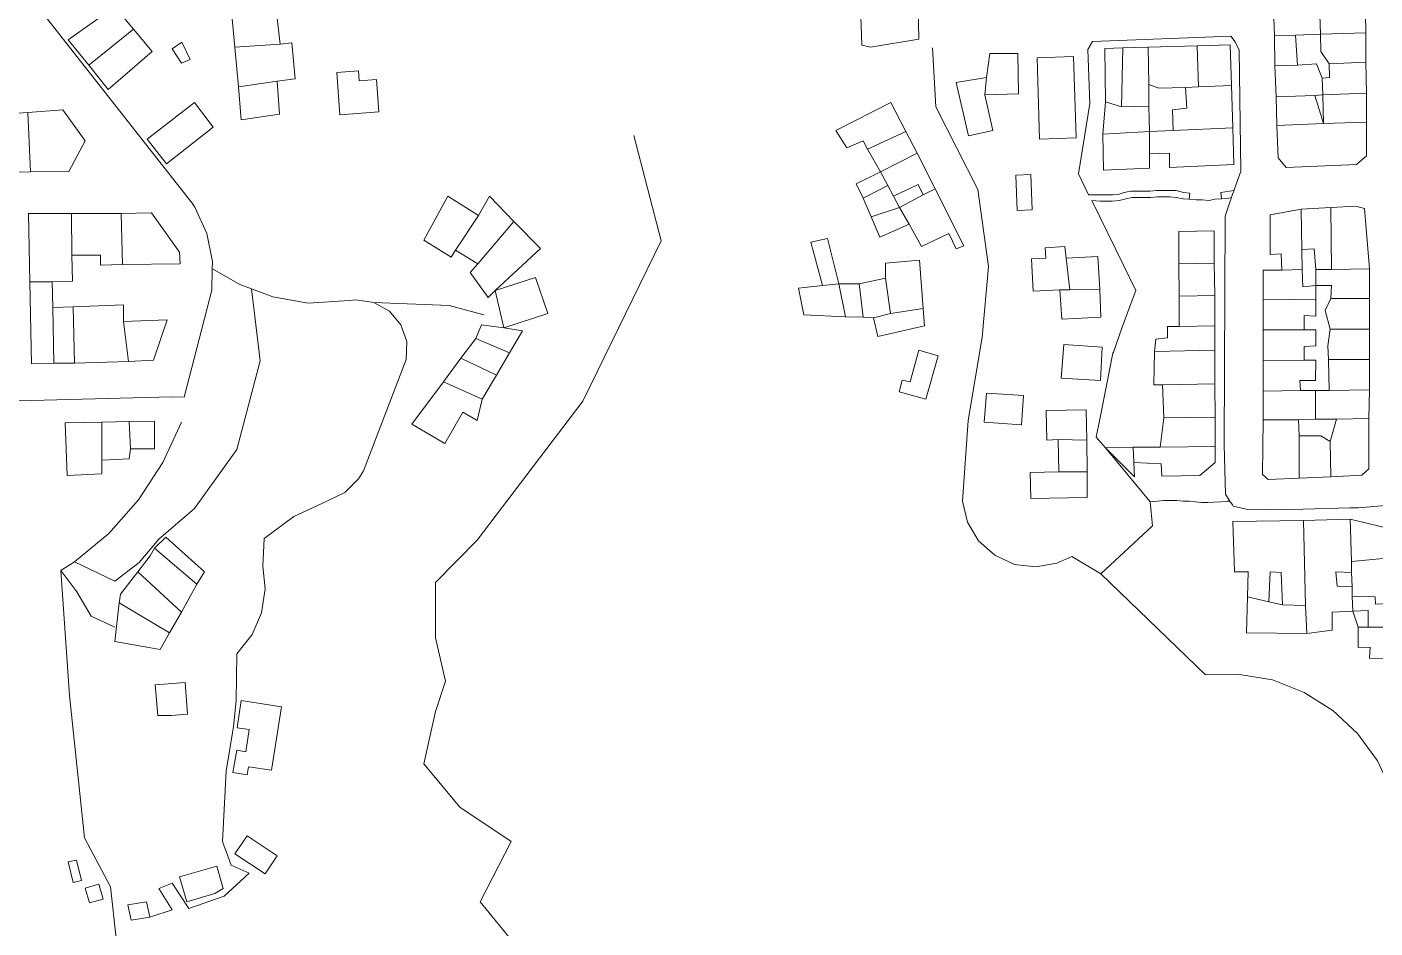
# Model space of a CAD drawing. Header units: inches. Extents: x 1138763 to 1140867, y 1050756 to 1053008.
# Drawn here: x 1139043.8 to 1139314.9, y 1051538.6 to 1051719.9 of the extents above; entities that cross this region are included whole.
import ezdxf

# ---------------------------------------------------------------- set-up
doc = ezdxf.new("R2010")
doc.units = ezdxf.units.IN
doc.header["$MEASUREMENT"] = 0
for name, color, linetype, lineweight in [('LimEdif_AM', 44, 'Continuous', 5), ('ViaPrin_AM', 1, 'Continuous', 15), ('ViaSec_AM', 1, 'Continuous', 18)]:
    doc.layers.add(name, color=color, linetype=linetype, lineweight=lineweight)

msp = doc.modelspace()

# ---------------------------------------------------------------- linework, layer by layer
at = {"layer": 'LimEdif_AM'}
for points in [[(1139303.69, 1051726.12), (1139303.94, 1051718.5), (1139298.94, 1051718.25), (1139294.69, 1051718.12), (1139294.44, 1051725.75), (1139301.69, 1051726), (1139303.69, 1051726.12)], [(1139312.94, 1051726.5), (1139313.06, 1051718.75), (1139303.94, 1051718.5), (1139303.69, 1051726.12), (1139312.94, 1051726.5)], [(1139065.19, 1051719.5), (1139056.19, 1051712.25), (1139052.06, 1051717.37), (1139061.44, 1051724), (1139065.19, 1051719.5)], [(1139093.94, 1051722.87), (1139094.69, 1051716.5), (1139085.56, 1051715.87), (1139084.94, 1051722.25), (1139093.94, 1051722.87)], [(1139223.06, 1051723.87), (1139223.19, 1051717.5), (1139213.44, 1051715.87), (1139211.69, 1051716.25), (1139211.44, 1051724), (1139213.19, 1051724), (1139223.06, 1051723.87)], [(1139065.19, 1051719.5), (1139068.94, 1051715), (1139060.06, 1051707.37), (1139056.19, 1051712.25), (1139065.19, 1051719.5)], [(1139074.81, 1051712.62), (1139072.94, 1051715.5), (1139074.94, 1051716.87), (1139076.56, 1051713.37), (1139074.81, 1051712.62)], [(1139094.69, 1051716.5), (1139097.06, 1051716.75), (1139097.69, 1051709.5), (1139094.06, 1051709), (1139086.31, 1051707.87), (1139085.56, 1051715.87), (1139094.69, 1051716.5)], [(1139298.94, 1051718.25), (1139299.31, 1051712.25), (1139294.81, 1051712.12), (1139294.69, 1051718.12), (1139298.94, 1051718.25)], [(1139303.94, 1051718.5), (1139304.06, 1051715), (1139305.69, 1051712.5), (1139305.81, 1051709.75), (1139304.31, 1051709.62), (1139303.19, 1051712.5), (1139299.31, 1051712.25), (1139298.94, 1051718.25), (1139303.94, 1051718.5)], [(1139313.06, 1051718.75), (1139313.06, 1051712.87), (1139305.69, 1051712.5), (1139304.06, 1051715), (1139303.94, 1051718.5), (1139313.06, 1051718.75)], [(1139236.81, 1051709.75), (1139237.44, 1051714.62), (1139243.06, 1051714.62), (1139243.19, 1051706.5), (1139236.44, 1051706.25), (1139236.81, 1051709.75)], [(1139247.44, 1051697.37), (1139246.94, 1051713.75), (1139254.31, 1051714), (1139254.81, 1051697.62), (1139247.44, 1051697.37)], [(1139260.69, 1051704.87), (1139260.56, 1051715.62), (1139264.19, 1051715.75), (1139263.94, 1051703.87), (1139260.69, 1051704.87)], [(1139264.19, 1051715.75), (1139269.31, 1051715.87), (1139269.44, 1051708.37), (1139269.44, 1051704), (1139263.94, 1051703.87), (1139264.19, 1051715.75)], [(1139269.31, 1051715.87), (1139279.19, 1051716.12), (1139279.44, 1051707.87), (1139276.81, 1051707.75), (1139271.44, 1051707.62), (1139269.44, 1051708.37), (1139269.31, 1051715.87)], [(1139279.19, 1051716.12), (1139285.81, 1051716.37), (1139286.06, 1051708.12), (1139279.44, 1051707.87), (1139279.19, 1051716.12)], [(1139299.31, 1051712.25), (1139303.19, 1051712.5), (1139304.31, 1051709.62), (1139304.44, 1051706.25), (1139302.81, 1051706.12), (1139295.06, 1051705.87), (1139294.81, 1051712.12), (1139299.31, 1051712.25)], [(1139313.06, 1051712.87), (1139313.19, 1051706.62), (1139304.44, 1051706.25), (1139304.31, 1051709.62), (1139305.81, 1051709.75), (1139305.69, 1051712.5), (1139313.06, 1051712.87)], [(1139094.06, 1051709), (1139094.56, 1051702.37), (1139086.81, 1051701.25), (1139086.31, 1051707.87), (1139094.06, 1051709)], [(1139106.69, 1051702.25), (1139106.06, 1051710.75), (1139110.44, 1051711.12), (1139110.56, 1051709.12), (1139114.06, 1051709.37), (1139114.56, 1051702.87), (1139106.69, 1051702.25)], [(1139236.44, 1051706.25), (1139238.06, 1051699.12), (1139233.19, 1051698), (1139230.69, 1051708.75), (1139236.81, 1051709.75), (1139236.44, 1051706.25)], [(1139276.81, 1051707.75), (1139277.06, 1051703.62), (1139274.19, 1051703.25), (1139274.31, 1051699.12), (1139269.56, 1051698.87), (1139269.44, 1051704), (1139269.44, 1051708.37), (1139271.44, 1051707.62), (1139276.81, 1051707.75)], [(1139286.06, 1051708.12), (1139286.31, 1051699.62), (1139274.31, 1051699.12), (1139274.19, 1051703.25), (1139277.06, 1051703.62), (1139276.81, 1051707.75), (1139279.44, 1051707.87), (1139286.06, 1051708.12)], [(1139302.81, 1051706.12), (1139304.56, 1051700.5), (1139295.19, 1051700.12), (1139295.06, 1051705.87), (1139302.81, 1051706.12)], [(1139304.44, 1051706.25), (1139304.56, 1051700.5), (1139302.81, 1051706.12), (1139304.44, 1051706.25)], [(1139313.19, 1051706.62), (1139313.19, 1051700.75), (1139304.56, 1051700.5), (1139304.44, 1051706.25), (1139313.19, 1051706.62)], [(1139043.94, 1051702.75), (1139050.94, 1051703.25), (1139055.44, 1051697), (1139052.19, 1051690.87), (1139044.44, 1051690.75), (1139043.94, 1051702.75)], [(1139071.81, 1051692.37), (1139067.94, 1051697.37), (1139077.44, 1051704.75), (1139081.19, 1051699.75), (1139071.81, 1051692.37)], [(1139220.56, 1051698.87), (1139212.81, 1051695.37), (1139211.94, 1051697), (1139208.69, 1051695.62), (1139206.44, 1051699.12), (1139217.56, 1051704.75), (1139220.56, 1051698.87)], [(1139269.44, 1051704), (1139269.56, 1051698.87), (1139260.19, 1051698.37), (1139260.69, 1051704.87), (1139263.94, 1051703.87), (1139269.44, 1051704)], [(1139036.94, 1051702.25), (1139043.94, 1051702.75), (1139044.44, 1051690.75), (1139037.56, 1051690.62), (1139036.94, 1051702.25)], [(1139313.19, 1051700.75), (1139313.19, 1051694), (1139311.19, 1051692.25), (1139297.06, 1051691.62), (1139295.44, 1051693.62), (1139295.19, 1051700.12), (1139304.56, 1051700.5), (1139313.19, 1051700.75)], [(1139220.56, 1051698.87), (1139222.81, 1051694.5), (1139215.44, 1051690.75), (1139212.81, 1051695.37), (1139220.56, 1051698.87)], [(1139269.56, 1051698.87), (1139269.56, 1051694.37), (1139269.56, 1051691.5), (1139260.31, 1051691.12), (1139260.19, 1051698.37), (1139269.56, 1051698.87)], [(1139286.31, 1051699.62), (1139286.56, 1051692.25), (1139273.56, 1051691.62), (1139273.56, 1051694.5), (1139269.56, 1051694.37), (1139269.56, 1051698.87), (1139274.31, 1051699.12), (1139286.31, 1051699.62)], [(1139222.81, 1051694.5), (1139226.44, 1051687.37), (1139224.06, 1051686.12), (1139223.06, 1051688.25), (1139218.06, 1051685.87), (1139216.94, 1051688), (1139215.44, 1051690.75), (1139222.81, 1051694.5)], [(1139216.94, 1051688), (1139211.94, 1051685.5), (1139210.56, 1051688.37), (1139215.44, 1051690.75), (1139216.94, 1051688)], [(1139242.94, 1051683), (1139242.69, 1051690.12), (1139245.69, 1051690.25), (1139245.94, 1051683.12), (1139242.94, 1051683)], [(1139218.06, 1051685.87), (1139219.31, 1051683.62), (1139213.56, 1051681.75), (1139211.94, 1051685.5), (1139216.94, 1051688), (1139218.06, 1051685.87)], [(1139224.06, 1051686.12), (1139219.31, 1051683.62), (1139218.06, 1051685.87), (1139223.06, 1051688.25), (1139224.06, 1051686.12)], [(1139226.44, 1051687.37), (1139232.19, 1051675.87), (1139230.69, 1051675.25), (1139229.19, 1051678.37), (1139223.69, 1051675.75), (1139221.19, 1051680.25), (1139219.31, 1051683.62), (1139224.06, 1051686.12), (1139226.44, 1051687.37)], [(1139134.56, 1051682), (1139129.94, 1051675), (1139129.06, 1051673.62), (1139123.56, 1051677), (1139128.44, 1051685.87), (1139134.56, 1051682)], [(1139134.56, 1051682), (1139136.81, 1051685.87), (1139141.69, 1051680.75), (1139134.44, 1051672.25), (1139129.94, 1051675), (1139134.56, 1051682)], [(1139052.69, 1051682.37), (1139052.81, 1051674), (1139052.94, 1051668.75), (1139048.81, 1051668.62), (1139044.31, 1051668.62), (1139044.06, 1051682.37), (1139052.69, 1051682.37)], [(1139052.69, 1051682.37), (1139062.69, 1051682.37), (1139062.94, 1051672.12), (1139058.56, 1051672), (1139058.56, 1051674), (1139052.81, 1051674), (1139052.69, 1051682.37)], [(1139062.69, 1051682.37), (1139068.81, 1051682.5), (1139074.44, 1051674.62), (1139074.56, 1051672.25), (1139062.94, 1051672.12), (1139062.69, 1051682.37)], [(1139219.31, 1051683.62), (1139221.19, 1051680.25), (1139215.31, 1051677.62), (1139213.56, 1051681.75), (1139219.31, 1051683.62)], [(1139300.19, 1051675.12), (1139300.31, 1051671.12), (1139296.19, 1051671), (1139296.06, 1051674.25), (1139293.81, 1051674.12), (1139293.81, 1051682.12), (1139300.06, 1051683.25), (1139300.19, 1051675.12)], [(1139300.06, 1051683.25), (1139306.06, 1051683.62), (1139306.19, 1051671.12), (1139303.06, 1051671.12), (1139302.69, 1051675.25), (1139300.19, 1051675.12), (1139300.06, 1051683.25)], [(1139306.06, 1051683.62), (1139311.06, 1051683.87), (1139312.81, 1051683.37), (1139313.81, 1051671.25), (1139306.19, 1051671.12), (1139306.06, 1051683.62)], [(1139141.69, 1051680.75), (1139147.06, 1051675.37), (1139137.94, 1051666.87), (1139136.56, 1051665.5), (1139132.94, 1051670.5), (1139134.44, 1051672.25), (1139141.69, 1051680.75)], [(1139282.56, 1051672.37), (1139275.44, 1051672.25), (1139275.44, 1051678.75), (1139282.56, 1051678.87), (1139282.56, 1051672.37)], [(1139207.06, 1051668.25), (1139203.81, 1051667.87), (1139201.44, 1051676.62), (1139204.81, 1051677.37), (1139207.06, 1051668.25)], [(1139252.81, 1051673.37), (1139253.56, 1051667), (1139251.56, 1051667), (1139246.19, 1051666.75), (1139245.81, 1051673.25), (1139248.69, 1051673.37), (1139248.56, 1051675.5), (1139252.56, 1051675.75), (1139252.81, 1051673.37)], [(1139252.81, 1051673.37), (1139259.19, 1051673.75), (1139259.56, 1051667.12), (1139253.56, 1051667), (1139252.81, 1051673.37)], [(1139300.19, 1051675.12), (1139302.69, 1051675.25), (1139303.06, 1051671.12), (1139303.06, 1051667.87), (1139300.44, 1051667.62), (1139300.31, 1051671.12), (1139300.19, 1051675.12)], [(1139216.44, 1051669.37), (1139216.44, 1051672.37), (1139223.31, 1051673), (1139224.06, 1051663.25), (1139217.44, 1051662.25), (1139216.44, 1051669.37)], [(1139282.56, 1051672.37), (1139282.69, 1051665.87), (1139275.56, 1051665.75), (1139275.44, 1051672.25), (1139282.56, 1051672.37)], [(1139300.31, 1051671.12), (1139300.44, 1051667.62), (1139303.06, 1051667.87), (1139303.06, 1051665.12), (1139292.44, 1051665), (1139292.44, 1051671), (1139296.19, 1051671), (1139300.31, 1051671.12)], [(1139313.81, 1051671.25), (1139313.81, 1051665.25), (1139306.06, 1051665.25), (1139306.19, 1051667.87), (1139303.06, 1051667.87), (1139303.06, 1051671.12), (1139306.19, 1051671.12), (1139313.81, 1051671.25)], [(1139048.81, 1051668.62), (1139048.94, 1051663.5), (1139049.19, 1051652.25), (1139044.69, 1051652.12), (1139044.31, 1051668.62), (1139048.81, 1051668.62)], [(1139137.94, 1051666.87), (1139146.06, 1051669.5), (1139148.56, 1051662.25), (1139139.69, 1051659.37), (1139137.94, 1051666.87)], [(1139207.06, 1051668.25), (1139208.44, 1051661.62), (1139200.06, 1051662), (1139198.94, 1051667.37), (1139203.81, 1051667.87), (1139207.06, 1051668.25)], [(1139207.06, 1051668.25), (1139211.19, 1051668.25), (1139211.94, 1051661.5), (1139208.44, 1051661.62), (1139207.06, 1051668.25)], [(1139211.19, 1051668.25), (1139216.44, 1051669.37), (1139217.44, 1051662.25), (1139214.06, 1051661.37), (1139211.94, 1051661.5), (1139211.19, 1051668.25)], [(1139306.06, 1051665.25), (1139304.94, 1051662.87), (1139305.94, 1051659.12), (1139305.44, 1051655.75), (1139305.56, 1051653), (1139305.69, 1051646.75), (1139302.94, 1051646.75), (1139299.94, 1051646.75), (1139299.81, 1051648.75), (1139302.94, 1051648.75), (1139303.06, 1051652.87), (1139300.69, 1051652.87), (1139300.69, 1051655.62), (1139303.06, 1051655.75), (1139303.06, 1051659), (1139300.69, 1051659), (1139300.69, 1051661.87), (1139303.06, 1051661.75), (1139303.06, 1051665.12), (1139303.06, 1051667.87), (1139306.19, 1051667.87), (1139306.06, 1051665.25)], [(1139259.56, 1051667.12), (1139259.81, 1051661.5), (1139251.94, 1051661.12), (1139251.56, 1051667), (1139253.56, 1051667), (1139259.56, 1051667.12)], [(1139282.69, 1051665.87), (1139282.69, 1051659.75), (1139275.56, 1051659.62), (1139275.56, 1051665.75), (1139282.69, 1051665.87)], [(1139303.06, 1051665.12), (1139303.06, 1051661.75), (1139300.69, 1051661.87), (1139300.69, 1051659), (1139292.44, 1051659), (1139292.44, 1051665), (1139303.06, 1051665.12)], [(1139313.81, 1051665.25), (1139313.81, 1051659.12), (1139305.94, 1051659.12), (1139304.94, 1051662.87), (1139306.06, 1051665.25), (1139313.81, 1051665.25)], [(1139048.94, 1051663.5), (1139053.06, 1051663.62), (1139053.31, 1051652.25), (1139049.19, 1051652.25), (1139048.94, 1051663.5)], [(1139053.06, 1051663.62), (1139063.19, 1051664), (1139063.19, 1051660.62), (1139064.19, 1051652.62), (1139053.31, 1051652.25), (1139053.06, 1051663.62)], [(1139224.06, 1051663.25), (1139224.31, 1051659.75), (1139214.94, 1051657.62), (1139214.06, 1051661.37), (1139217.44, 1051662.25), (1139224.06, 1051663.25)], [(1139063.19, 1051660.62), (1139071.94, 1051661), (1139069.19, 1051652.87), (1139064.19, 1051652.62), (1139063.19, 1051660.62)], [(1139134.06, 1051657.25), (1139135.19, 1051660), (1139139.69, 1051659.37), (1139143.44, 1051658.75), (1139140.81, 1051654.37), (1139134.06, 1051657.25)], [(1139282.69, 1051659.75), (1139282.69, 1051654.87), (1139270.56, 1051654.62), (1139270.81, 1051657.12), (1139273.19, 1051657.37), (1139273.19, 1051659.62), (1139275.56, 1051659.62), (1139282.69, 1051659.75)], [(1139140.81, 1051654.37), (1139138.19, 1051649.87), (1139131.06, 1051653.25), (1139134.06, 1051657.25), (1139140.81, 1051654.37)], [(1139300.69, 1051659), (1139303.06, 1051659), (1139303.06, 1051655.75), (1139300.69, 1051655.62), (1139300.69, 1051652.87), (1139292.44, 1051652.75), (1139292.44, 1051659), (1139300.69, 1051659)], [(1139313.81, 1051659.12), (1139313.81, 1051653), (1139305.56, 1051653), (1139305.44, 1051655.75), (1139305.94, 1051659.12), (1139313.81, 1051659.12)], [(1139224.56, 1051645), (1139219.19, 1051646.5), (1139219.81, 1051648.87), (1139221.44, 1051648.5), (1139223.19, 1051654.87), (1139227.06, 1051653.75), (1139224.56, 1051645)], [(1139259.69, 1051648.75), (1139251.81, 1051649.25), (1139252.31, 1051656), (1139260.06, 1051655.5), (1139259.69, 1051648.75)], [(1139282.69, 1051654.87), (1139282.69, 1051648.12), (1139272.19, 1051647.87), (1139270.44, 1051647.87), (1139270.56, 1051654.62), (1139282.69, 1051654.87)], [(1139138.19, 1051649.87), (1139135.31, 1051645), (1139127.56, 1051648.5), (1139131.06, 1051653.25), (1139138.19, 1051649.87)], [(1139300.69, 1051652.87), (1139303.06, 1051652.87), (1139302.94, 1051648.75), (1139299.81, 1051648.75), (1139299.94, 1051646.75), (1139292.44, 1051646.62), (1139292.44, 1051652.75), (1139300.69, 1051652.87)], [(1139313.81, 1051653), (1139313.81, 1051646.87), (1139305.69, 1051646.75), (1139305.56, 1051653), (1139313.81, 1051653)], [(1139135.31, 1051645), (1139134.31, 1051640.75), (1139131.44, 1051642.37), (1139127.81, 1051636.12), (1139121.19, 1051640), (1139127.56, 1051648.5), (1139135.31, 1051645)], [(1139243.81, 1051639.87), (1139236.31, 1051640.37), (1139236.81, 1051646.25), (1139244.19, 1051645.75), (1139243.81, 1051639.87)], [(1139282.69, 1051648.12), (1139282.81, 1051641.37), (1139272.44, 1051641.25), (1139272.19, 1051647.87), (1139282.69, 1051648.12)], [(1139302.94, 1051646.75), (1139302.94, 1051641), (1139299.56, 1051640.87), (1139292.44, 1051640.87), (1139292.44, 1051646.62), (1139299.94, 1051646.75), (1139302.94, 1051646.75)], [(1139313.81, 1051646.87), (1139313.69, 1051641.12), (1139307.19, 1051641), (1139302.94, 1051641), (1139302.94, 1051646.75), (1139305.69, 1051646.75), (1139313.81, 1051646.87)], [(1139251.19, 1051636.87), (1139248.94, 1051636.75), (1139248.81, 1051642.75), (1139256.81, 1051642.87), (1139256.94, 1051636.75), (1139251.19, 1051636.87)], [(1139282.81, 1051641.37), (1139282.81, 1051635.5), (1139271.69, 1051635.37), (1139272.44, 1051641.25), (1139282.81, 1051641.37)], [(1139299.56, 1051640.87), (1139299.69, 1051637.62), (1139299.69, 1051629.12), (1139293.44, 1051628.87), (1139292.31, 1051629.87), (1139292.44, 1051640.87), (1139299.56, 1051640.87)], [(1139307.19, 1051641), (1139305.94, 1051636.5), (1139304.06, 1051637.62), (1139299.69, 1051637.62), (1139299.56, 1051640.87), (1139302.94, 1051641), (1139307.19, 1051641)], [(1139313.69, 1051641.12), (1139313.69, 1051631), (1139312.31, 1051629.75), (1139306.06, 1051629.37), (1139305.94, 1051636.5), (1139307.19, 1051641), (1139313.69, 1051641.12)], [(1139058.81, 1051632.75), (1139058.81, 1051630), (1139051.81, 1051629.62), (1139051.44, 1051640.25), (1139058.81, 1051640.37), (1139058.81, 1051632.75)], [(1139058.81, 1051640.37), (1139064.31, 1051640.5), (1139064.56, 1051635), (1139064.31, 1051633), (1139058.81, 1051632.75), (1139058.81, 1051640.37)], [(1139064.56, 1051635), (1139064.31, 1051640.5), (1139069.44, 1051640.62), (1139069.44, 1051635), (1139064.56, 1051635)], [(1139256.94, 1051636.75), (1139257.06, 1051630.37), (1139251.31, 1051630.37), (1139251.19, 1051636.87), (1139256.94, 1051636.75)], [(1139266.44, 1051632.25), (1139266.56, 1051629.37), (1139260.69, 1051635.25), (1139266.31, 1051635.37), (1139266.44, 1051632.25)], [(1139282.81, 1051635.5), (1139282.81, 1051632.25), (1139279.69, 1051629.62), (1139272.06, 1051629.5), (1139271.94, 1051632), (1139266.44, 1051632.25), (1139266.31, 1051635.37), (1139271.69, 1051635.37), (1139282.81, 1051635.5)], [(1139305.94, 1051636.5), (1139306.06, 1051629.37), (1139299.69, 1051629.12), (1139299.69, 1051637.62), (1139304.06, 1051637.62), (1139305.94, 1051636.5)], [(1139257.06, 1051630.37), (1139257.06, 1051625.25), (1139245.69, 1051625), (1139245.56, 1051630.25), (1139251.31, 1051630.37), (1139257.06, 1051630.37)], [(1139289.31, 1051605.25), (1139289.44, 1051610.25), (1139286.69, 1051610.25), (1139286.31, 1051620.37), (1139300.56, 1051620.62), (1139300.94, 1051603.5), (1139296.31, 1051603.62), (1139296.06, 1051610.12), (1139293.81, 1051610.25), (1139293.56, 1051604.25), (1139289.31, 1051605.25)], [(1139300.56, 1051620.62), (1139309.94, 1051620.87), (1139310.19, 1051612.37), (1139310.19, 1051610.12), (1139307.06, 1051610.25), (1139307.31, 1051607.37), (1139310.31, 1051607.25), (1139310.31, 1051605.37), (1139310.44, 1051602.37), (1139306.31, 1051602.12), (1139306.31, 1051598.5), (1139301.19, 1051597.87), (1139300.94, 1051603.5), (1139300.56, 1051620.62)], [(1139309.94, 1051620.87), (1139319.69, 1051618.5), (1139320.06, 1051615.87), (1139320.81, 1051613.37), (1139310.19, 1051612.37), (1139309.94, 1051620.87)], [(1139069.44, 1051615), (1139071.69, 1051617.25), (1139079.44, 1051610.25), (1139077.94, 1051607.75), (1139069.44, 1051615)], [(1139066.06, 1051610.25), (1139068.56, 1051613.5), (1139069.44, 1051615), (1139077.94, 1051607.75), (1139074.81, 1051602.12), (1139066.06, 1051610.25)], [(1139320.81, 1051613.37), (1139321.56, 1051611.12), (1139318.81, 1051610.87), (1139317.81, 1051603.87), (1139315.06, 1051603.75), (1139314.94, 1051605.25), (1139310.31, 1051605.37), (1139310.31, 1051607.25), (1139310.19, 1051610.12), (1139310.19, 1051612.37), (1139320.81, 1051613.37)], [(1139329.69, 1051610.87), (1139331.56, 1051609.12), (1139333.19, 1051605.75), (1139325.44, 1051603.25), (1139326.56, 1051600.12), (1139317.19, 1051599.12), (1139313.56, 1051599.12), (1139313.56, 1051602.5), (1139310.44, 1051602.37), (1139310.31, 1051605.37), (1139314.94, 1051605.25), (1139315.06, 1051603.75), (1139317.81, 1051603.87), (1139318.81, 1051610.87), (1139321.56, 1051611.12), (1139322.19, 1051609.75), (1139328.06, 1051610.25), (1139329.69, 1051610.87)], [(1139062.31, 1051604), (1139062.56, 1051605.75), (1139066.06, 1051610.25), (1139074.81, 1051602.12), (1139072.44, 1051598), (1139062.31, 1051604)], [(1139296.31, 1051603.62), (1139293.56, 1051604.25), (1139293.81, 1051610.25), (1139296.06, 1051610.12), (1139296.31, 1051603.62)], [(1139310.31, 1051607.25), (1139307.31, 1051607.37), (1139307.06, 1051610.25), (1139310.19, 1051610.12), (1139310.31, 1051607.25)], [(1139072.44, 1051598), (1139070.56, 1051594.62), (1139061.44, 1051596.25), (1139062.31, 1051604), (1139072.44, 1051598)], [(1139293.56, 1051604.25), (1139296.31, 1051603.62), (1139300.94, 1051603.5), (1139301.19, 1051597.87), (1139289.06, 1051598), (1139289.31, 1051605.25), (1139293.56, 1051604.25)], [(1139311.56, 1051599.12), (1139310.44, 1051602.37), (1139313.56, 1051602.5), (1139313.56, 1051599.12), (1139311.56, 1051599.12)], [(1139313.56, 1051599.12), (1139317.19, 1051599.12), (1139316.81, 1051592.75), (1139313.81, 1051592.87), (1139313.94, 1051595.12), (1139311.56, 1051595), (1139311.56, 1051599.12), (1139313.56, 1051599.12)], [(1139072.81, 1051581.37), (1139070.06, 1051581.37), (1139069.56, 1051587.5), (1139075.56, 1051588), (1139076.06, 1051581.62), (1139072.81, 1051581.37)], [(1139088.06, 1051569.37), (1139085.19, 1051569.87), (1139085.94, 1051574.37), (1139087.81, 1051574), (1139088.44, 1051578.5), (1139086.06, 1051578.87), (1139086.81, 1051584.37), (1139094.94, 1051583.12), (1139092.94, 1051570.37), (1139088.31, 1051571), (1139088.06, 1051569.37)], [(1139091.69, 1051549.5), (1139085.56, 1051553.5), (1139088.06, 1051557.12), (1139094.06, 1051553.12), (1139091.69, 1051549.5)], [(1139053.06, 1051547.75), (1139052.06, 1051551.87), (1139053.69, 1051552.25), (1139054.69, 1051548.12), (1139053.06, 1051547.75)], [(1139075.94, 1051543.87), (1139074.44, 1051548.87), (1139081.94, 1051551), (1139083.19, 1051546.5), (1139081.56, 1051545.5), (1139075.94, 1051543.87)], [(1139056.31, 1051543.62), (1139055.44, 1051546.62), (1139058.19, 1051547.37), (1139059.06, 1051544.37), (1139056.31, 1051543.62)], [(1139064.69, 1051540.12), (1139064.06, 1051543.25), (1139067.81, 1051543.87), (1139068.44, 1051540.75), (1139064.69, 1051540.12)]]:
    msp.add_lwpolyline(points, dxfattribs=at)
at = {"layer": 'ViaPrin_AM'}
for points in [[(1139018.94, 1051644.09), (1139072.8, 1051645.47), (1139075.38, 1051645.39), (1139080.93, 1051666.93), (1139081.03, 1051671.24), (1139081.07, 1051672.72), (1139079.91, 1051678.39), (1139077.5, 1051683.66), (1139076.99, 1051684.46), (1139012.57, 1051766.44)], [(1139317.11, 1051623.61), (1139311.54, 1051623.15), (1139309.89, 1051623.12), (1139300.44, 1051622.9), (1139293.14, 1051622.74), (1139289.33, 1051622.8), (1139286.41, 1051623.48), (1139286.24, 1051623.74), (1139285.75, 1051624.51), (1139284.83, 1051625.92), (1139284.6, 1051635.83), (1139284.76, 1051681.87), (1139286.08, 1051685.66), (1139286.53, 1051686.95), (1139287.93, 1051690.94), (1139287.58, 1051715.29), (1139286.79, 1051716.97), (1139285.96, 1051718.05), (1139258.1, 1051717.01), (1139257.16, 1051715.43)]]:
    msp.add_lwpolyline(points, dxfattribs=at)
at = {"layer": 'ViaSec_AM'}
for points in [[(1139225.94, 1051715.75), (1139226.56, 1051703.87), (1139235.06, 1051687.25), (1139237.19, 1051671.75), (1139235.94, 1051657.5), (1139233.06, 1051640.75), (1139231.94, 1051624.5), (1139232.94, 1051620.25), (1139235.19, 1051616.5), (1139238.44, 1051613.62), (1139242.44, 1051611.75), (1139246.69, 1051611.25), (1139250.94, 1051612), (1139253.94, 1051613.37), (1139259.81, 1051609.87), (1139280.81, 1051589.5), (1139287.69, 1051589.62), (1139294.31, 1051588.5), (1139300.69, 1051586), (1139306.44, 1051582.37), (1139311.44, 1051577.75), (1139315.44, 1051572.25), (1139318.31, 1051566), (1139318.69, 1051564.5)], [(1139277.56, 1051685.25), (1139277.69, 1051686.5), (1139276.44, 1051686.62), (1139274.94, 1051687), (1139273.69, 1051687), (1139272.44, 1051687), (1139270.94, 1051687), (1139269.69, 1051686.87), (1139268.31, 1051686.87), (1139267.19, 1051686.87), (1139265.81, 1051686.87), (1139264.44, 1051686.62), (1139263.44, 1051686.25), (1139262.19, 1051686.12), (1139260.94, 1051686.12), (1139259.69, 1051686.12), (1139258.56, 1051686.12), (1139257.31, 1051686.12), (1139255.31, 1051690.37), (1139257.56, 1051704.5), (1139257.19, 1051715.37)], [(1139165.81, 1051698.12), (1139171.31, 1051676.87), (1139155.56, 1051644.62), (1139134.31, 1051616.62), (1139125.94, 1051608.12), (1139125.94, 1051597), (1139127.94, 1051588.25), (1139125.94, 1051582.12), (1139123.56, 1051571.62), (1139130.81, 1051562.87), (1139141.19, 1051556), (1139134.94, 1051543.87), (1139141.81, 1051535.37), (1139155.31, 1051509.25), (1139156.69, 1051502.75)], [(1139286.56, 1051687), (1139283.94, 1051686.62), (1139284.06, 1051685.37)], [(1139286.06, 1051685.62), (1139285.44, 1051685.5), (1139284.06, 1051685.37), (1139282.69, 1051685.25), (1139281.56, 1051685), (1139280.19, 1051685.12), (1139278.94, 1051685.12), (1139277.56, 1051685.25), (1139276.31, 1051685.37), (1139274.94, 1051685.62), (1139273.69, 1051685.75), (1139272.44, 1051685.75), (1139271.19, 1051685.75), (1139269.81, 1051685.62), (1139268.56, 1051685.62), (1139267.31, 1051685.62), (1139266.06, 1051685.62), (1139264.81, 1051685.37), (1139263.44, 1051685), (1139262.06, 1051684.87), (1139260.81, 1051684.87), (1139259.56, 1051684.87), (1139257.94, 1051685), (1139264.31, 1051672), (1139266.81, 1051666.87), (1139266.31, 1051665.5), (1139264.06, 1051659.5), (1139262.31, 1051654.5), (1139262.19, 1051654.25), (1139260.94, 1051647.75), (1139259.56, 1051641), (1139258.81, 1051637.37), (1139260.69, 1051635.25), (1139269.69, 1051624.37)], [(1139135.69, 1051662), (1139128.69, 1051663.87), (1139113.56, 1051664.5), (1139109.94, 1051665), (1139108.56, 1051664.87), (1139100.31, 1051664.37), (1139093.19, 1051665.62), (1139088.94, 1051667.25), (1139086.56, 1051668.12), (1139081.06, 1051671.25)], [(1139088.94, 1051667.25), (1139090.69, 1051652.75), (1139085.94, 1051634.87), (1139077.44, 1051623), (1139070.31, 1051616.87), (1139066.31, 1051612.12), (1139061.44, 1051608.37), (1139053.31, 1051612.25)], [(1139068.44, 1051540.75), (1139072.94, 1051542.25), (1139070.31, 1051546.5), (1139072.94, 1051547.62), (1139076.31, 1051542.5), (1139083.44, 1051545), (1139088.44, 1051549.62), (1139084.81, 1051551.25), (1139083.06, 1051556), (1139083.81, 1051570.12), (1139085.31, 1051579.12), (1139085.81, 1051584.37), (1139085.94, 1051593.75), (1139089.06, 1051597.62), (1139090.94, 1051602), (1139091.69, 1051606.87), (1139091.19, 1051611.37), (1139091.44, 1051617), (1139097.44, 1051621.37), (1139104.06, 1051624.5), (1139107.69, 1051626.25), (1139110.44, 1051629), (1139111.44, 1051630.62), (1139120.06, 1051653), (1139120.19, 1051656.62), (1139118.94, 1051660), (1139116.69, 1051662.75), (1139113.56, 1051664.5)], [(1139073.69, 1051510.75), (1139073.31, 1051516.37), (1139070.06, 1051522.75), (1139067.69, 1051524.37), (1139066.94, 1051524.87), (1139064.94, 1051526.25), (1139061.69, 1051536.5), (1139060.56, 1051546.87), (1139055.31, 1051556.75), (1139052.31, 1051585.37), (1139050.56, 1051610.5), (1139053.31, 1051612.25), (1139060.19, 1051618), (1139066.19, 1051624.75), (1139071.06, 1051632.25), (1139074.81, 1051640.37)], [(1139259.81, 1051609.87), (1139270.19, 1051619.5), (1139269.69, 1051624.37), (1139271.19, 1051624.5), (1139272.44, 1051624.62), (1139273.69, 1051624.62), (1139275.06, 1051624.62), (1139276.31, 1051624.5), (1139277.56, 1051624.5), (1139278.81, 1051624.37), (1139280.06, 1051624.25), (1139281.31, 1051624.25), (1139283.94, 1051624.37), (1139285.19, 1051624.5), (1139285.69, 1051624.5)], [(1139050.56, 1051610.5), (1139053.81, 1051606.25), (1139056.69, 1051601.37), (1139061.44, 1051599.12)]]:
    msp.add_lwpolyline(points, dxfattribs=at)

doc.saveas('drawing.dxf')
